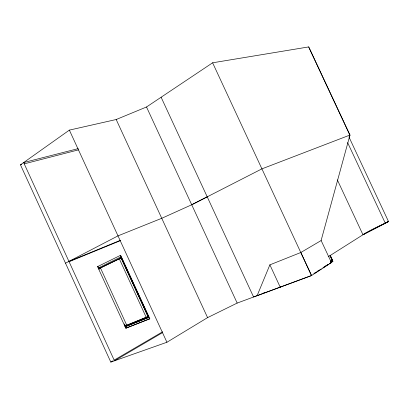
<?xml version="1.0" encoding="UTF-8"?>
<svg xmlns="http://www.w3.org/2000/svg" width="409" height="409" viewBox="0 0 409 409"><rect width="100%" height="100%" fill="white"/><g stroke="black" fill="none" stroke-linecap="round" stroke-linejoin="round"><path stroke-width="0.61" d="M321.111 240.492L331.464 262.593L311.551 275.543L237.174 303.079L207.578 317.624L166.923 342.256L110.808 362.093L20.455 164.822L69.366 130.113L116.187 119.515L146.514 106.989L212.619 62.797L308.749 46.907L349.976 135.042L321.091 240.574L300.794 252.511L269.863 264.858L257.108 295.692M314.945 273.048L321.29 268.928M322.875 267.9L328.161 264.465M329.219 263.779L332.921 261.371L330.237 255.615M330.523 261.883L332.64 260.507L330.232 255.334M315.472 272.558L313.887 273.59L314.419 273.391M317.589 271.187L319.178 270.155M323.938 267.062L326.055 265.692M327.113 265.001L328.166 264.316M331.341 262.256L332.921 261.371M330.477 261.141L332.057 260.124L329.915 255.523M330.927 261.438L332.64 260.507M281.28 286.464L280.201 287.144L269.889 264.843M328.197 256.765L365.564 233.12M262.885 293.544L264.485 292.547M162.337 332.737L114.474 360.794L23.645 162.557L78.201 148.636M110.819 362.088L113.022 360.799M114.121 360.155L162.603 331.811M149.433 318.959L149.822 318.744L120.64 255.267L120.236 255.441L149.433 318.959L125.808 328.207L97.547 266.617L120.64 255.267M125.808 328.207L149.822 318.744M148.13 316.546L124.832 326.029L148.13 316.546L121.447 258.498M125.66 325.181L126.187 326.336L148.963 317.287L137.577 292.522M65.506 263.181L118.002 235.865L161.754 218.294L191.719 204.761L207.22 196.847M191.719 204.761L261.913 168.861L349.976 135.042L349 137.066L388.55 221.632L362.967 234.771L337.338 179.858M99.74 268.703L99.208 267.547L120.66 257.036L148.477 317.553L126.187 326.336M119.28 258.749L98.595 268.856L121.176 257.915L119.28 258.749L146.299 317.548M385.217 223.023L388.468 221.463L363.984 234.091L366.612 232.501A27.822 2.382 -24.2 0 1 385.298 223.196L347.619 142.608M99.208 267.547L99.714 267.328L100.246 268.478M97.547 266.617L97.956 266.438L99.285 269.342M69.049 261.729L120.297 240.691M68.937 261.397L120.389 240.313M330.283 263.038L331.464 262.593M278.958 287.619L279.715 287.338M20.45 164.827L21.687 164.505M24.157 163.871L78.538 149.847M309.092 47.95L349.899 135.2M300.809 252.43L311.551 275.543M212.619 62.797L311.51 275.564L253.575 296.99L161.126 97.26M146.514 106.989L237.174 303.079M116.187 119.515L207.578 317.624M69.366 130.113L166.923 342.256M121.166 256.816L137.051 291.372M100.502 268.018L126.667 325.032M126.146 324.915L126.678 326.07M124.336 323.928L126.202 327.998M308.749 46.907L308.821 47.372"/></g></svg>
